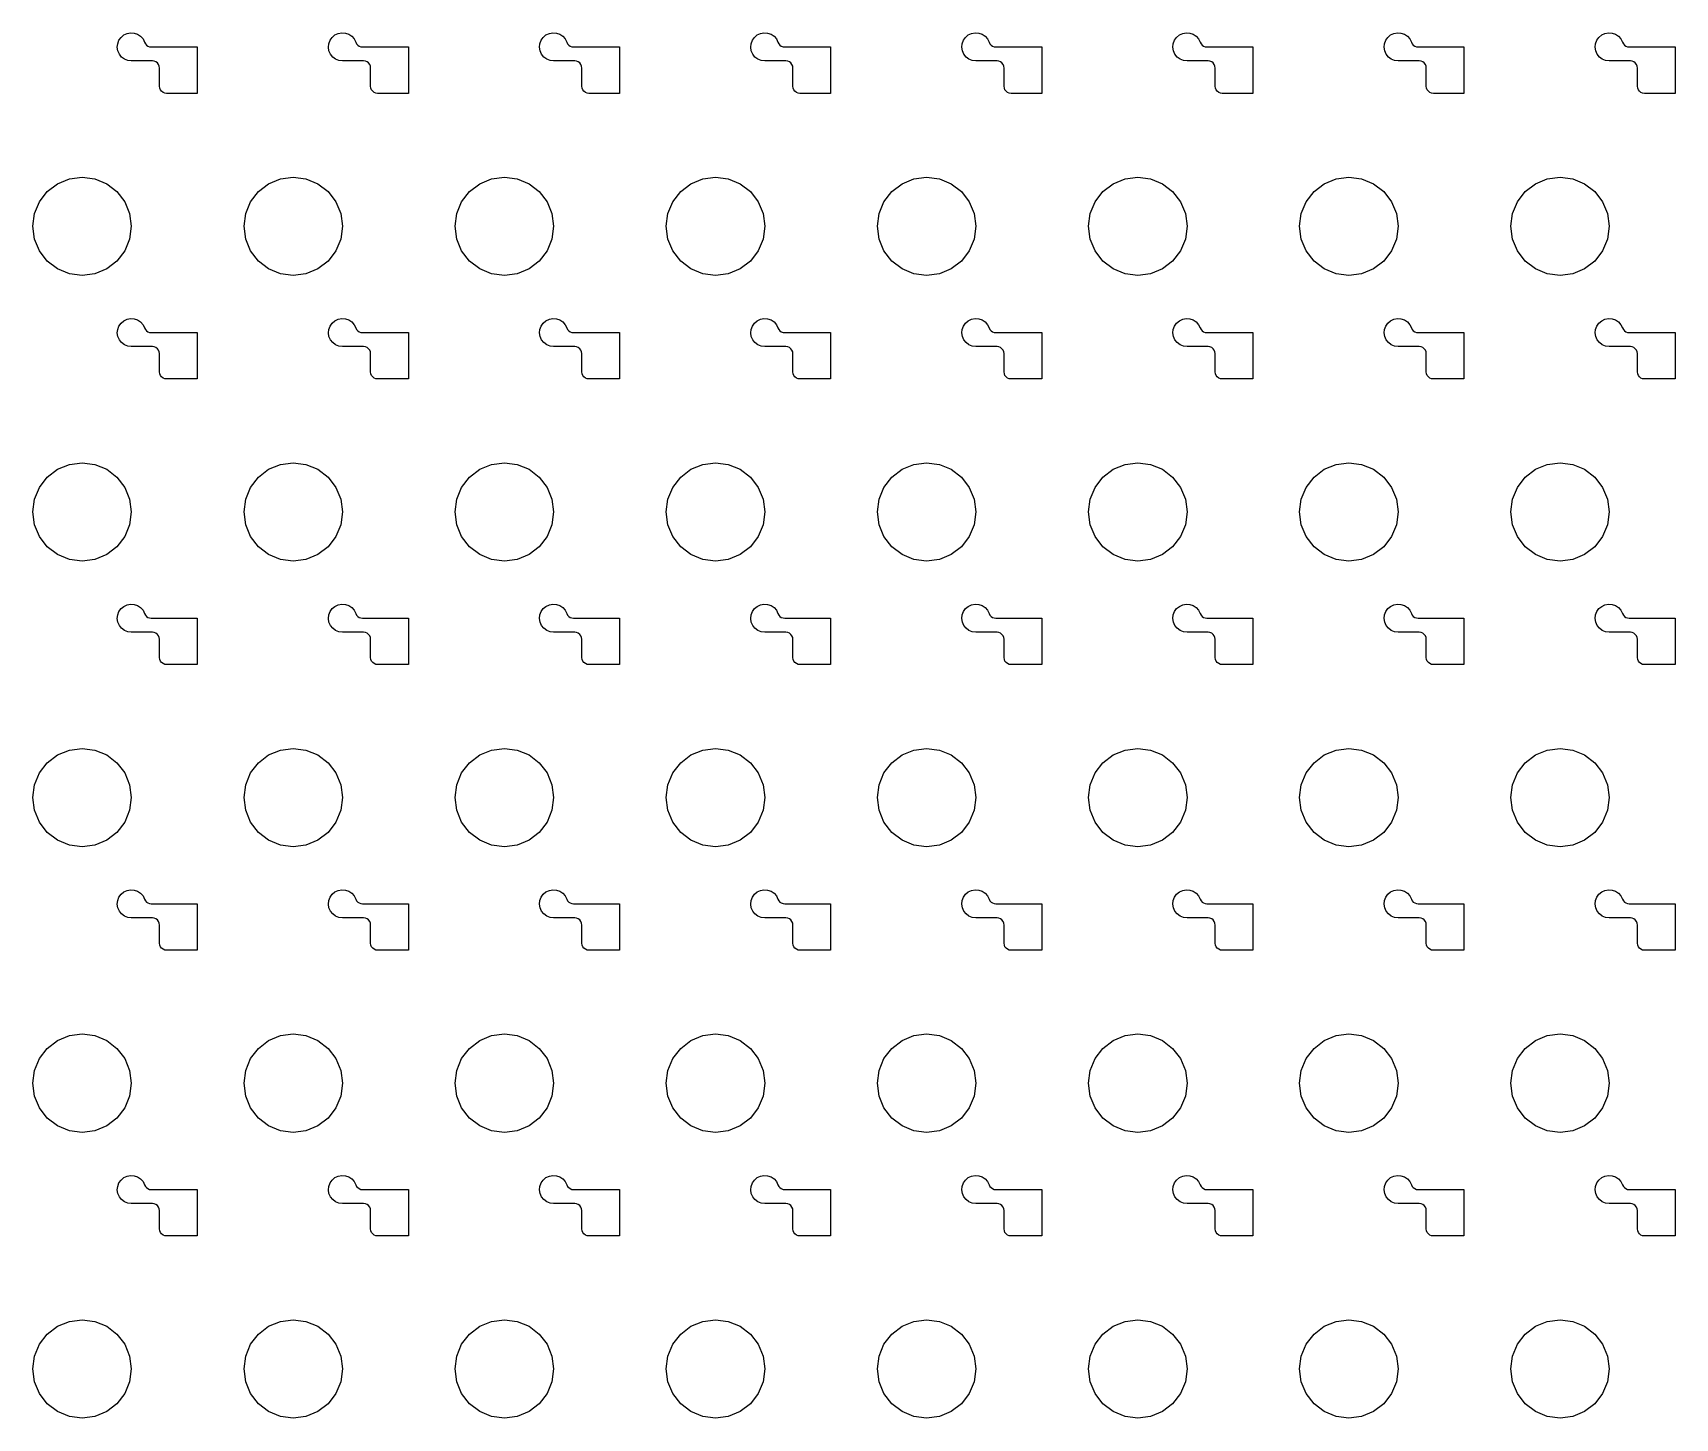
# Model space of a CAD drawing. Extents: x 11 to 212, y 11 to 212.
# Drawn here: x 79.91 to 93.63, y 74.01 to 85.59 of the extents above; entities that cross this region are included whole.
import ezdxf

# ---------------------------------------------------------------- set-up
doc = ezdxf.new("R2010")
doc.units = 0
doc.layers.add('C3', color=7, linetype='continuous')

msp = doc.modelspace()

# ---------------------------------------------------------------- linework, layer by layer
at = {"layer": 'C3'}
for points in [[(81.024, 85.082), (81.008, 85.084), (80.994, 85.09), (80.982, 85.1), (80.973, 85.112), (80.967, 85.126), (80.965, 85.141), (80.965, 85.294), (80.963, 85.309), (80.957, 85.324), (80.947, 85.336), (80.935, 85.345), (80.921, 85.351), (80.906, 85.353), (80.729, 85.353), (80.699, 85.357), (80.672, 85.368), (80.647, 85.386), (80.629, 85.41), (80.617, 85.438), (80.612, 85.467), (80.615, 85.497), (80.625, 85.526), (80.643, 85.55), (80.666, 85.57), (80.693, 85.583), (80.723, 85.588), (80.753, 85.586), (80.782, 85.576), (80.807, 85.559), (80.827, 85.537), (80.84, 85.51), (80.847, 85.497), (80.856, 85.486), (80.868, 85.478), (80.881, 85.472), (80.896, 85.471), (81.28, 85.471), (81.28, 85.082)], [(82.788, 85.082), (82.773, 85.084), (82.759, 85.09), (82.747, 85.1), (82.737, 85.112), (82.731, 85.126), (82.729, 85.141), (82.729, 85.294), (82.727, 85.309), (82.722, 85.324), (82.712, 85.336), (82.7, 85.345), (82.686, 85.351), (82.671, 85.353), (82.494, 85.353), (82.464, 85.357), (82.436, 85.368), (82.412, 85.386), (82.393, 85.41), (82.381, 85.438), (82.377, 85.467), (82.38, 85.497), (82.39, 85.526), (82.408, 85.55), (82.431, 85.57), (82.458, 85.583), (82.488, 85.588), (82.518, 85.586), (82.546, 85.576), (82.571, 85.559), (82.591, 85.537), (82.605, 85.51), (82.611, 85.497), (82.621, 85.486), (82.633, 85.478), (82.646, 85.472), (82.66, 85.471), (83.045, 85.471), (83.045, 85.082)], [(84.553, 85.082), (84.538, 85.084), (84.524, 85.09), (84.511, 85.1), (84.502, 85.112), (84.496, 85.126), (84.494, 85.141), (84.494, 85.294), (84.492, 85.309), (84.486, 85.324), (84.477, 85.336), (84.465, 85.345), (84.451, 85.351), (84.435, 85.353), (84.259, 85.353), (84.229, 85.357), (84.201, 85.368), (84.177, 85.386), (84.158, 85.41), (84.146, 85.438), (84.141, 85.467), (84.144, 85.497), (84.155, 85.526), (84.172, 85.55), (84.195, 85.57), (84.223, 85.583), (84.252, 85.588), (84.282, 85.586), (84.311, 85.576), (84.336, 85.559), (84.356, 85.537), (84.37, 85.51), (84.376, 85.497), (84.386, 85.486), (84.397, 85.478), (84.411, 85.472), (84.425, 85.471), (84.809, 85.471), (84.809, 85.082)], [(86.318, 85.082), (86.302, 85.084), (86.288, 85.09), (86.276, 85.1), (86.267, 85.112), (86.261, 85.126), (86.259, 85.141), (86.259, 85.294), (86.257, 85.309), (86.251, 85.324), (86.242, 85.336), (86.229, 85.345), (86.215, 85.351), (86.2, 85.353), (86.024, 85.353), (85.994, 85.357), (85.966, 85.368), (85.941, 85.386), (85.923, 85.41), (85.911, 85.438), (85.906, 85.467), (85.909, 85.497), (85.92, 85.526), (85.937, 85.55), (85.96, 85.57), (85.987, 85.583), (86.017, 85.588), (86.047, 85.586), (86.076, 85.576), (86.101, 85.559), (86.121, 85.537), (86.134, 85.51), (86.141, 85.497), (86.15, 85.486), (86.162, 85.478), (86.176, 85.472), (86.19, 85.471), (86.574, 85.471), (86.574, 85.082)], [(88.082, 85.082), (88.067, 85.084), (88.053, 85.09), (88.041, 85.1), (88.031, 85.112), (88.026, 85.126), (88.024, 85.141), (88.024, 85.294), (88.022, 85.309), (88.016, 85.324), (88.006, 85.336), (87.994, 85.345), (87.98, 85.351), (87.965, 85.353), (87.788, 85.353), (87.758, 85.357), (87.73, 85.368), (87.706, 85.386), (87.687, 85.41), (87.675, 85.438), (87.671, 85.467), (87.674, 85.497), (87.684, 85.526), (87.702, 85.55), (87.725, 85.57), (87.752, 85.583), (87.782, 85.588), (87.812, 85.586), (87.84, 85.576), (87.866, 85.559), (87.886, 85.537), (87.899, 85.51), (87.906, 85.497), (87.915, 85.486), (87.927, 85.478), (87.94, 85.472), (87.955, 85.471), (88.339, 85.471), (88.339, 85.082)], [(89.847, 85.082), (89.832, 85.084), (89.818, 85.09), (89.805, 85.1), (89.796, 85.112), (89.79, 85.126), (89.788, 85.141), (89.788, 85.294), (89.786, 85.309), (89.78, 85.324), (89.771, 85.336), (89.759, 85.345), (89.745, 85.351), (89.729, 85.353), (89.553, 85.353), (89.523, 85.357), (89.495, 85.368), (89.471, 85.386), (89.452, 85.41), (89.44, 85.438), (89.435, 85.467), (89.438, 85.497), (89.449, 85.526), (89.466, 85.55), (89.49, 85.57), (89.517, 85.583), (89.546, 85.588), (89.577, 85.586), (89.605, 85.576), (89.63, 85.559), (89.65, 85.537), (89.664, 85.51), (89.67, 85.497), (89.68, 85.486), (89.692, 85.478), (89.705, 85.472), (89.719, 85.471), (90.104, 85.471), (90.104, 85.082)], [(91.612, 85.082), (91.597, 85.084), (91.582, 85.09), (91.57, 85.1), (91.561, 85.112), (91.555, 85.126), (91.553, 85.141), (91.553, 85.294), (91.551, 85.309), (91.545, 85.324), (91.536, 85.336), (91.524, 85.345), (91.509, 85.351), (91.494, 85.353), (91.318, 85.353), (91.288, 85.357), (91.26, 85.368), (91.236, 85.386), (91.217, 85.41), (91.205, 85.438), (91.2, 85.467), (91.203, 85.497), (91.214, 85.526), (91.231, 85.55), (91.254, 85.57), (91.282, 85.583), (91.311, 85.588), (91.341, 85.586), (91.37, 85.576), (91.395, 85.559), (91.415, 85.537), (91.429, 85.51), (91.435, 85.497), (91.444, 85.486), (91.456, 85.478), (91.47, 85.472), (91.484, 85.471), (91.868, 85.471), (91.868, 85.082)], [(93.376, 85.082), (93.361, 85.084), (93.347, 85.09), (93.335, 85.1), (93.326, 85.112), (93.32, 85.126), (93.318, 85.141), (93.318, 85.294), (93.316, 85.309), (93.31, 85.324), (93.3, 85.336), (93.288, 85.345), (93.274, 85.351), (93.259, 85.353), (93.082, 85.353), (93.052, 85.357), (93.024, 85.368), (93, 85.386), (92.982, 85.41), (92.969, 85.438), (92.965, 85.467), (92.968, 85.497), (92.978, 85.526), (92.996, 85.55), (93.019, 85.57), (93.046, 85.583), (93.076, 85.588), (93.106, 85.586), (93.135, 85.576), (93.16, 85.559), (93.18, 85.537), (93.193, 85.51), (93.2, 85.497), (93.209, 85.486), (93.221, 85.478), (93.234, 85.472), (93.249, 85.471), (93.633, 85.471), (93.633, 85.082)], [(80.729, 83.971), (80.715, 83.864), (80.674, 83.765), (80.609, 83.679), (80.524, 83.614), (80.424, 83.573), (80.318, 83.559), (80.211, 83.573), (80.112, 83.614), (80.026, 83.679), (79.961, 83.765), (79.92, 83.864), (79.906, 83.971), (79.92, 84.077), (79.961, 84.176), (80.026, 84.262), (80.112, 84.327), (80.211, 84.368), (80.318, 84.382), (80.424, 84.368), (80.524, 84.327), (80.609, 84.262), (80.674, 84.176), (80.715, 84.077)], [(82.494, 83.971), (82.48, 83.864), (82.439, 83.765), (82.374, 83.679), (82.288, 83.614), (82.189, 83.573), (82.082, 83.559), (81.976, 83.573), (81.876, 83.614), (81.791, 83.679), (81.726, 83.765), (81.685, 83.864), (81.671, 83.971), (81.685, 84.077), (81.726, 84.176), (81.791, 84.262), (81.876, 84.327), (81.976, 84.368), (82.082, 84.382), (82.189, 84.368), (82.288, 84.327), (82.374, 84.262), (82.439, 84.176), (82.48, 84.077)], [(84.259, 83.971), (84.245, 83.864), (84.204, 83.765), (84.138, 83.679), (84.053, 83.614), (83.954, 83.573), (83.847, 83.559), (83.74, 83.573), (83.641, 83.614), (83.556, 83.679), (83.49, 83.765), (83.449, 83.864), (83.435, 83.971), (83.449, 84.077), (83.49, 84.176), (83.556, 84.262), (83.641, 84.327), (83.74, 84.368), (83.847, 84.382), (83.954, 84.368), (84.053, 84.327), (84.138, 84.262), (84.204, 84.176), (84.245, 84.077)], [(86.024, 83.971), (86.009, 83.864), (85.968, 83.765), (85.903, 83.679), (85.818, 83.614), (85.718, 83.573), (85.612, 83.559), (85.505, 83.573), (85.406, 83.614), (85.321, 83.679), (85.255, 83.765), (85.214, 83.864), (85.2, 83.971), (85.214, 84.077), (85.255, 84.176), (85.321, 84.262), (85.406, 84.327), (85.505, 84.368), (85.612, 84.382), (85.718, 84.368), (85.818, 84.327), (85.903, 84.262), (85.968, 84.176), (86.009, 84.077)], [(87.788, 83.971), (87.774, 83.864), (87.733, 83.765), (87.668, 83.679), (87.582, 83.614), (87.483, 83.573), (87.376, 83.559), (87.27, 83.573), (87.171, 83.614), (87.085, 83.679), (87.02, 83.765), (86.979, 83.864), (86.965, 83.971), (86.979, 84.077), (87.02, 84.176), (87.085, 84.262), (87.171, 84.327), (87.27, 84.368), (87.376, 84.382), (87.483, 84.368), (87.582, 84.327), (87.668, 84.262), (87.733, 84.176), (87.774, 84.077)], [(89.553, 83.971), (89.539, 83.864), (89.498, 83.765), (89.432, 83.679), (89.347, 83.614), (89.248, 83.573), (89.141, 83.559), (89.035, 83.573), (88.935, 83.614), (88.85, 83.679), (88.785, 83.765), (88.743, 83.864), (88.729, 83.971), (88.743, 84.077), (88.785, 84.176), (88.85, 84.262), (88.935, 84.327), (89.035, 84.368), (89.141, 84.382), (89.248, 84.368), (89.347, 84.327), (89.432, 84.262), (89.498, 84.176), (89.539, 84.077)], [(91.318, 83.971), (91.304, 83.864), (91.262, 83.765), (91.197, 83.679), (91.112, 83.614), (91.012, 83.573), (90.906, 83.559), (90.799, 83.573), (90.7, 83.614), (90.615, 83.679), (90.549, 83.765), (90.508, 83.864), (90.494, 83.971), (90.508, 84.077), (90.549, 84.176), (90.615, 84.262), (90.7, 84.327), (90.799, 84.368), (90.906, 84.382), (91.012, 84.368), (91.112, 84.327), (91.197, 84.262), (91.262, 84.176), (91.304, 84.077)], [(93.082, 83.971), (93.068, 83.864), (93.027, 83.765), (92.962, 83.679), (92.876, 83.614), (92.777, 83.573), (92.671, 83.559), (92.564, 83.573), (92.465, 83.614), (92.379, 83.679), (92.314, 83.765), (92.273, 83.864), (92.259, 83.971), (92.273, 84.077), (92.314, 84.176), (92.379, 84.262), (92.465, 84.327), (92.564, 84.368), (92.671, 84.382), (92.777, 84.368), (92.876, 84.327), (92.962, 84.262), (93.027, 84.176), (93.068, 84.077)], [(81.024, 82.694), (81.008, 82.696), (80.994, 82.702), (80.982, 82.711), (80.973, 82.724), (80.967, 82.738), (80.965, 82.753), (80.965, 82.906), (80.963, 82.921), (80.957, 82.935), (80.947, 82.947), (80.935, 82.957), (80.921, 82.963), (80.906, 82.965), (80.729, 82.965), (80.699, 82.969), (80.672, 82.98), (80.647, 82.998), (80.629, 83.022), (80.617, 83.049), (80.612, 83.079), (80.615, 83.109), (80.625, 83.137), (80.643, 83.162), (80.666, 83.181), (80.693, 83.194), (80.723, 83.2), (80.753, 83.198), (80.782, 83.188), (80.807, 83.171), (80.827, 83.148), (80.84, 83.122), (80.847, 83.109), (80.856, 83.098), (80.868, 83.089), (80.881, 83.084), (80.896, 83.082), (81.28, 83.082), (81.28, 82.694)], [(82.788, 82.694), (82.773, 82.696), (82.759, 82.702), (82.747, 82.711), (82.737, 82.724), (82.731, 82.738), (82.729, 82.753), (82.729, 82.906), (82.727, 82.921), (82.722, 82.935), (82.712, 82.947), (82.7, 82.957), (82.686, 82.963), (82.671, 82.965), (82.494, 82.965), (82.464, 82.969), (82.436, 82.98), (82.412, 82.998), (82.393, 83.022), (82.381, 83.049), (82.377, 83.079), (82.38, 83.109), (82.39, 83.137), (82.408, 83.162), (82.431, 83.181), (82.458, 83.194), (82.488, 83.2), (82.518, 83.198), (82.546, 83.188), (82.571, 83.171), (82.591, 83.148), (82.605, 83.122), (82.611, 83.109), (82.621, 83.098), (82.633, 83.089), (82.646, 83.084), (82.66, 83.082), (83.045, 83.082), (83.045, 82.694)], [(84.553, 82.694), (84.538, 82.696), (84.524, 82.702), (84.511, 82.711), (84.502, 82.724), (84.496, 82.738), (84.494, 82.753), (84.494, 82.906), (84.492, 82.921), (84.486, 82.935), (84.477, 82.947), (84.465, 82.957), (84.451, 82.963), (84.435, 82.965), (84.259, 82.965), (84.229, 82.969), (84.201, 82.98), (84.177, 82.998), (84.158, 83.022), (84.146, 83.049), (84.141, 83.079), (84.144, 83.109), (84.155, 83.137), (84.172, 83.162), (84.195, 83.181), (84.223, 83.194), (84.252, 83.2), (84.282, 83.198), (84.311, 83.188), (84.336, 83.171), (84.356, 83.148), (84.37, 83.122), (84.376, 83.109), (84.386, 83.098), (84.397, 83.089), (84.411, 83.084), (84.425, 83.082), (84.809, 83.082), (84.809, 82.694)], [(86.318, 82.694), (86.302, 82.696), (86.288, 82.702), (86.276, 82.711), (86.267, 82.724), (86.261, 82.738), (86.259, 82.753), (86.259, 82.906), (86.257, 82.921), (86.251, 82.935), (86.242, 82.947), (86.229, 82.957), (86.215, 82.963), (86.2, 82.965), (86.024, 82.965), (85.994, 82.969), (85.966, 82.98), (85.941, 82.998), (85.923, 83.022), (85.911, 83.049), (85.906, 83.079), (85.909, 83.109), (85.92, 83.137), (85.937, 83.162), (85.96, 83.181), (85.987, 83.194), (86.017, 83.2), (86.047, 83.198), (86.076, 83.188), (86.101, 83.171), (86.121, 83.148), (86.134, 83.122), (86.141, 83.109), (86.15, 83.098), (86.162, 83.089), (86.176, 83.084), (86.19, 83.082), (86.574, 83.082), (86.574, 82.694)], [(88.082, 82.694), (88.067, 82.696), (88.053, 82.702), (88.041, 82.711), (88.031, 82.724), (88.026, 82.738), (88.024, 82.753), (88.024, 82.906), (88.022, 82.921), (88.016, 82.935), (88.006, 82.947), (87.994, 82.957), (87.98, 82.963), (87.965, 82.965), (87.788, 82.965), (87.758, 82.969), (87.73, 82.98), (87.706, 82.998), (87.687, 83.022), (87.675, 83.049), (87.671, 83.079), (87.674, 83.109), (87.684, 83.137), (87.702, 83.162), (87.725, 83.181), (87.752, 83.194), (87.782, 83.2), (87.812, 83.198), (87.84, 83.188), (87.866, 83.171), (87.886, 83.148), (87.899, 83.122), (87.906, 83.109), (87.915, 83.098), (87.927, 83.089), (87.94, 83.084), (87.955, 83.082), (88.339, 83.082), (88.339, 82.694)], [(89.847, 82.694), (89.832, 82.696), (89.818, 82.702), (89.805, 82.711), (89.796, 82.724), (89.79, 82.738), (89.788, 82.753), (89.788, 82.906), (89.786, 82.921), (89.78, 82.935), (89.771, 82.947), (89.759, 82.957), (89.745, 82.963), (89.729, 82.965), (89.553, 82.965), (89.523, 82.969), (89.495, 82.98), (89.471, 82.998), (89.452, 83.022), (89.44, 83.049), (89.435, 83.079), (89.438, 83.109), (89.449, 83.137), (89.466, 83.162), (89.49, 83.181), (89.517, 83.194), (89.546, 83.2), (89.577, 83.198), (89.605, 83.188), (89.63, 83.171), (89.65, 83.148), (89.664, 83.122), (89.67, 83.109), (89.68, 83.098), (89.692, 83.089), (89.705, 83.084), (89.719, 83.082), (90.104, 83.082), (90.104, 82.694)], [(91.612, 82.694), (91.597, 82.696), (91.582, 82.702), (91.57, 82.711), (91.561, 82.724), (91.555, 82.738), (91.553, 82.753), (91.553, 82.906), (91.551, 82.921), (91.545, 82.935), (91.536, 82.947), (91.524, 82.957), (91.509, 82.963), (91.494, 82.965), (91.318, 82.965), (91.288, 82.969), (91.26, 82.98), (91.236, 82.998), (91.217, 83.022), (91.205, 83.049), (91.2, 83.079), (91.203, 83.109), (91.214, 83.137), (91.231, 83.162), (91.254, 83.181), (91.282, 83.194), (91.311, 83.2), (91.341, 83.198), (91.37, 83.188), (91.395, 83.171), (91.415, 83.148), (91.429, 83.122), (91.435, 83.109), (91.444, 83.098), (91.456, 83.089), (91.47, 83.084), (91.484, 83.082), (91.868, 83.082), (91.868, 82.694)], [(93.376, 82.694), (93.361, 82.696), (93.347, 82.702), (93.335, 82.711), (93.326, 82.724), (93.32, 82.738), (93.318, 82.753), (93.318, 82.906), (93.316, 82.921), (93.31, 82.935), (93.3, 82.947), (93.288, 82.957), (93.274, 82.963), (93.259, 82.965), (93.082, 82.965), (93.052, 82.969), (93.024, 82.98), (93, 82.998), (92.982, 83.022), (92.969, 83.049), (92.965, 83.079), (92.968, 83.109), (92.978, 83.137), (92.996, 83.162), (93.019, 83.181), (93.046, 83.194), (93.076, 83.2), (93.106, 83.198), (93.135, 83.188), (93.16, 83.171), (93.18, 83.148), (93.193, 83.122), (93.2, 83.109), (93.209, 83.098), (93.221, 83.089), (93.234, 83.084), (93.249, 83.082), (93.633, 83.082), (93.633, 82.694)], [(80.729, 81.582), (80.715, 81.476), (80.674, 81.376), (80.609, 81.291), (80.524, 81.226), (80.424, 81.185), (80.318, 81.171), (80.211, 81.185), (80.112, 81.226), (80.026, 81.291), (79.961, 81.376), (79.92, 81.476), (79.906, 81.582), (79.92, 81.689), (79.961, 81.788), (80.026, 81.874), (80.112, 81.939), (80.211, 81.98), (80.318, 81.994), (80.424, 81.98), (80.524, 81.939), (80.609, 81.874), (80.674, 81.788), (80.715, 81.689)], [(82.494, 81.582), (82.48, 81.476), (82.439, 81.376), (82.374, 81.291), (82.288, 81.226), (82.189, 81.185), (82.082, 81.171), (81.976, 81.185), (81.876, 81.226), (81.791, 81.291), (81.726, 81.376), (81.685, 81.476), (81.671, 81.582), (81.685, 81.689), (81.726, 81.788), (81.791, 81.874), (81.876, 81.939), (81.976, 81.98), (82.082, 81.994), (82.189, 81.98), (82.288, 81.939), (82.374, 81.874), (82.439, 81.788), (82.48, 81.689)], [(84.259, 81.582), (84.245, 81.476), (84.204, 81.376), (84.138, 81.291), (84.053, 81.226), (83.954, 81.185), (83.847, 81.171), (83.74, 81.185), (83.641, 81.226), (83.556, 81.291), (83.49, 81.376), (83.449, 81.476), (83.435, 81.582), (83.449, 81.689), (83.49, 81.788), (83.556, 81.874), (83.641, 81.939), (83.74, 81.98), (83.847, 81.994), (83.954, 81.98), (84.053, 81.939), (84.138, 81.874), (84.204, 81.788), (84.245, 81.689)], [(86.024, 81.582), (86.009, 81.476), (85.968, 81.376), (85.903, 81.291), (85.818, 81.226), (85.718, 81.185), (85.612, 81.171), (85.505, 81.185), (85.406, 81.226), (85.321, 81.291), (85.255, 81.376), (85.214, 81.476), (85.2, 81.582), (85.214, 81.689), (85.255, 81.788), (85.321, 81.874), (85.406, 81.939), (85.505, 81.98), (85.612, 81.994), (85.718, 81.98), (85.818, 81.939), (85.903, 81.874), (85.968, 81.788), (86.009, 81.689)], [(87.788, 81.582), (87.774, 81.476), (87.733, 81.376), (87.668, 81.291), (87.582, 81.226), (87.483, 81.185), (87.376, 81.171), (87.27, 81.185), (87.171, 81.226), (87.085, 81.291), (87.02, 81.376), (86.979, 81.476), (86.965, 81.582), (86.979, 81.689), (87.02, 81.788), (87.085, 81.874), (87.171, 81.939), (87.27, 81.98), (87.376, 81.994), (87.483, 81.98), (87.582, 81.939), (87.668, 81.874), (87.733, 81.788), (87.774, 81.689)], [(89.553, 81.582), (89.539, 81.476), (89.498, 81.376), (89.432, 81.291), (89.347, 81.226), (89.248, 81.185), (89.141, 81.171), (89.035, 81.185), (88.935, 81.226), (88.85, 81.291), (88.785, 81.376), (88.743, 81.476), (88.729, 81.582), (88.743, 81.689), (88.785, 81.788), (88.85, 81.874), (88.935, 81.939), (89.035, 81.98), (89.141, 81.994), (89.248, 81.98), (89.347, 81.939), (89.432, 81.874), (89.498, 81.788), (89.539, 81.689)], [(91.318, 81.582), (91.304, 81.476), (91.262, 81.376), (91.197, 81.291), (91.112, 81.226), (91.012, 81.185), (90.906, 81.171), (90.799, 81.185), (90.7, 81.226), (90.615, 81.291), (90.549, 81.376), (90.508, 81.476), (90.494, 81.582), (90.508, 81.689), (90.549, 81.788), (90.615, 81.874), (90.7, 81.939), (90.799, 81.98), (90.906, 81.994), (91.012, 81.98), (91.112, 81.939), (91.197, 81.874), (91.262, 81.788), (91.304, 81.689)], [(93.082, 81.582), (93.068, 81.476), (93.027, 81.376), (92.962, 81.291), (92.876, 81.226), (92.777, 81.185), (92.671, 81.171), (92.564, 81.185), (92.465, 81.226), (92.379, 81.291), (92.314, 81.376), (92.273, 81.476), (92.259, 81.582), (92.273, 81.689), (92.314, 81.788), (92.379, 81.874), (92.465, 81.939), (92.564, 81.98), (92.671, 81.994), (92.777, 81.98), (92.876, 81.939), (92.962, 81.874), (93.027, 81.788), (93.068, 81.689)], [(81.024, 80.306), (81.008, 80.308), (80.994, 80.314), (80.982, 80.323), (80.973, 80.335), (80.967, 80.349), (80.965, 80.365), (80.965, 80.518), (80.963, 80.533), (80.957, 80.547), (80.947, 80.559), (80.935, 80.569), (80.921, 80.574), (80.906, 80.576), (80.729, 80.576), (80.699, 80.58), (80.672, 80.592), (80.647, 80.61), (80.629, 80.633), (80.617, 80.661), (80.612, 80.691), (80.615, 80.721), (80.625, 80.749), (80.643, 80.774), (80.666, 80.793), (80.693, 80.806), (80.723, 80.812), (80.753, 80.809), (80.782, 80.8), (80.807, 80.783), (80.827, 80.76), (80.84, 80.733), (80.847, 80.72), (80.856, 80.709), (80.868, 80.701), (80.881, 80.696), (80.896, 80.694), (81.28, 80.694), (81.28, 80.306)], [(82.788, 80.306), (82.773, 80.308), (82.759, 80.314), (82.747, 80.323), (82.737, 80.335), (82.731, 80.349), (82.729, 80.365), (82.729, 80.518), (82.727, 80.533), (82.722, 80.547), (82.712, 80.559), (82.7, 80.569), (82.686, 80.574), (82.671, 80.576), (82.494, 80.576), (82.464, 80.58), (82.436, 80.592), (82.412, 80.61), (82.393, 80.633), (82.381, 80.661), (82.377, 80.691), (82.38, 80.721), (82.39, 80.749), (82.408, 80.774), (82.431, 80.793), (82.458, 80.806), (82.488, 80.812), (82.518, 80.809), (82.546, 80.8), (82.571, 80.783), (82.591, 80.76), (82.605, 80.733), (82.611, 80.72), (82.621, 80.709), (82.633, 80.701), (82.646, 80.696), (82.66, 80.694), (83.045, 80.694), (83.045, 80.306)], [(84.553, 80.306), (84.538, 80.308), (84.524, 80.314), (84.511, 80.323), (84.502, 80.335), (84.496, 80.349), (84.494, 80.365), (84.494, 80.518), (84.492, 80.533), (84.486, 80.547), (84.477, 80.559), (84.465, 80.569), (84.451, 80.574), (84.435, 80.576), (84.259, 80.576), (84.229, 80.58), (84.201, 80.592), (84.177, 80.61), (84.158, 80.633), (84.146, 80.661), (84.141, 80.691), (84.144, 80.721), (84.155, 80.749), (84.172, 80.774), (84.195, 80.793), (84.223, 80.806), (84.252, 80.812), (84.282, 80.809), (84.311, 80.8), (84.336, 80.783), (84.356, 80.76), (84.37, 80.733), (84.376, 80.72), (84.386, 80.709), (84.397, 80.701), (84.411, 80.696), (84.425, 80.694), (84.809, 80.694), (84.809, 80.306)], [(86.318, 80.306), (86.302, 80.308), (86.288, 80.314), (86.276, 80.323), (86.267, 80.335), (86.261, 80.349), (86.259, 80.365), (86.259, 80.518), (86.257, 80.533), (86.251, 80.547), (86.242, 80.559), (86.229, 80.569), (86.215, 80.574), (86.2, 80.576), (86.024, 80.576), (85.994, 80.58), (85.966, 80.592), (85.941, 80.61), (85.923, 80.633), (85.911, 80.661), (85.906, 80.691), (85.909, 80.721), (85.92, 80.749), (85.937, 80.774), (85.96, 80.793), (85.987, 80.806), (86.017, 80.812), (86.047, 80.809), (86.076, 80.8), (86.101, 80.783), (86.121, 80.76), (86.134, 80.733), (86.141, 80.72), (86.15, 80.709), (86.162, 80.701), (86.176, 80.696), (86.19, 80.694), (86.574, 80.694), (86.574, 80.306)], [(88.082, 80.306), (88.067, 80.308), (88.053, 80.314), (88.041, 80.323), (88.031, 80.335), (88.026, 80.349), (88.024, 80.365), (88.024, 80.518), (88.022, 80.533), (88.016, 80.547), (88.006, 80.559), (87.994, 80.569), (87.98, 80.574), (87.965, 80.576), (87.788, 80.576), (87.758, 80.58), (87.73, 80.592), (87.706, 80.61), (87.687, 80.633), (87.675, 80.661), (87.671, 80.691), (87.674, 80.721), (87.684, 80.749), (87.702, 80.774), (87.725, 80.793), (87.752, 80.806), (87.782, 80.812), (87.812, 80.809), (87.84, 80.8), (87.866, 80.783), (87.886, 80.76), (87.899, 80.733), (87.906, 80.72), (87.915, 80.709), (87.927, 80.701), (87.94, 80.696), (87.955, 80.694), (88.339, 80.694), (88.339, 80.306)], [(89.847, 80.306), (89.832, 80.308), (89.818, 80.314), (89.805, 80.323), (89.796, 80.335), (89.79, 80.349), (89.788, 80.365), (89.788, 80.518), (89.786, 80.533), (89.78, 80.547), (89.771, 80.559), (89.759, 80.569), (89.745, 80.574), (89.729, 80.576), (89.553, 80.576), (89.523, 80.58), (89.495, 80.592), (89.471, 80.61), (89.452, 80.633), (89.44, 80.661), (89.435, 80.691), (89.438, 80.721), (89.449, 80.749), (89.466, 80.774), (89.49, 80.793), (89.517, 80.806), (89.546, 80.812), (89.577, 80.809), (89.605, 80.8), (89.63, 80.783), (89.65, 80.76), (89.664, 80.733), (89.67, 80.72), (89.68, 80.709), (89.692, 80.701), (89.705, 80.696), (89.719, 80.694), (90.104, 80.694), (90.104, 80.306)], [(91.612, 80.306), (91.597, 80.308), (91.582, 80.314), (91.57, 80.323), (91.561, 80.335), (91.555, 80.349), (91.553, 80.365), (91.553, 80.518), (91.551, 80.533), (91.545, 80.547), (91.536, 80.559), (91.524, 80.569), (91.509, 80.574), (91.494, 80.576), (91.318, 80.576), (91.288, 80.58), (91.26, 80.592), (91.236, 80.61), (91.217, 80.633), (91.205, 80.661), (91.2, 80.691), (91.203, 80.721), (91.214, 80.749), (91.231, 80.774), (91.254, 80.793), (91.282, 80.806), (91.311, 80.812), (91.341, 80.809), (91.37, 80.8), (91.395, 80.783), (91.415, 80.76), (91.429, 80.733), (91.435, 80.72), (91.444, 80.709), (91.456, 80.701), (91.47, 80.696), (91.484, 80.694), (91.868, 80.694), (91.868, 80.306)], [(93.376, 80.306), (93.361, 80.308), (93.347, 80.314), (93.335, 80.323), (93.326, 80.335), (93.32, 80.349), (93.318, 80.365), (93.318, 80.518), (93.316, 80.533), (93.31, 80.547), (93.3, 80.559), (93.288, 80.569), (93.274, 80.574), (93.259, 80.576), (93.082, 80.576), (93.052, 80.58), (93.024, 80.592), (93, 80.61), (92.982, 80.633), (92.969, 80.661), (92.965, 80.691), (92.968, 80.721), (92.978, 80.749), (92.996, 80.774), (93.019, 80.793), (93.046, 80.806), (93.076, 80.812), (93.106, 80.809), (93.135, 80.8), (93.16, 80.783), (93.18, 80.76), (93.193, 80.733), (93.2, 80.72), (93.209, 80.709), (93.221, 80.701), (93.234, 80.696), (93.249, 80.694), (93.633, 80.694), (93.633, 80.306)], [(80.729, 79.194), (80.715, 79.088), (80.674, 78.988), (80.609, 78.903), (80.524, 78.838), (80.424, 78.796), (80.318, 78.782), (80.211, 78.796), (80.112, 78.838), (80.026, 78.903), (79.961, 78.988), (79.92, 79.088), (79.906, 79.194), (79.92, 79.301), (79.961, 79.4), (80.026, 79.485), (80.112, 79.551), (80.211, 79.592), (80.318, 79.606), (80.424, 79.592), (80.524, 79.551), (80.609, 79.485), (80.674, 79.4), (80.715, 79.301)], [(82.494, 79.194), (82.48, 79.088), (82.439, 78.988), (82.374, 78.903), (82.288, 78.838), (82.189, 78.796), (82.082, 78.782), (81.976, 78.796), (81.876, 78.838), (81.791, 78.903), (81.726, 78.988), (81.685, 79.088), (81.671, 79.194), (81.685, 79.301), (81.726, 79.4), (81.791, 79.485), (81.876, 79.551), (81.976, 79.592), (82.082, 79.606), (82.189, 79.592), (82.288, 79.551), (82.374, 79.485), (82.439, 79.4), (82.48, 79.301)], [(84.259, 79.194), (84.245, 79.088), (84.204, 78.988), (84.138, 78.903), (84.053, 78.838), (83.954, 78.796), (83.847, 78.782), (83.74, 78.796), (83.641, 78.838), (83.556, 78.903), (83.49, 78.988), (83.449, 79.088), (83.435, 79.194), (83.449, 79.301), (83.49, 79.4), (83.556, 79.485), (83.641, 79.551), (83.74, 79.592), (83.847, 79.606), (83.954, 79.592), (84.053, 79.551), (84.138, 79.485), (84.204, 79.4), (84.245, 79.301)], [(86.024, 79.194), (86.009, 79.088), (85.968, 78.988), (85.903, 78.903), (85.818, 78.838), (85.718, 78.796), (85.612, 78.782), (85.505, 78.796), (85.406, 78.838), (85.321, 78.903), (85.255, 78.988), (85.214, 79.088), (85.2, 79.194), (85.214, 79.301), (85.255, 79.4), (85.321, 79.485), (85.406, 79.551), (85.505, 79.592), (85.612, 79.606), (85.718, 79.592), (85.818, 79.551), (85.903, 79.485), (85.968, 79.4), (86.009, 79.301)], [(87.788, 79.194), (87.774, 79.088), (87.733, 78.988), (87.668, 78.903), (87.582, 78.838), (87.483, 78.796), (87.376, 78.782), (87.27, 78.796), (87.171, 78.838), (87.085, 78.903), (87.02, 78.988), (86.979, 79.088), (86.965, 79.194), (86.979, 79.301), (87.02, 79.4), (87.085, 79.485), (87.171, 79.551), (87.27, 79.592), (87.376, 79.606), (87.483, 79.592), (87.582, 79.551), (87.668, 79.485), (87.733, 79.4), (87.774, 79.301)], [(89.553, 79.194), (89.539, 79.088), (89.498, 78.988), (89.432, 78.903), (89.347, 78.838), (89.248, 78.796), (89.141, 78.782), (89.035, 78.796), (88.935, 78.838), (88.85, 78.903), (88.785, 78.988), (88.743, 79.088), (88.729, 79.194), (88.743, 79.301), (88.785, 79.4), (88.85, 79.485), (88.935, 79.551), (89.035, 79.592), (89.141, 79.606), (89.248, 79.592), (89.347, 79.551), (89.432, 79.485), (89.498, 79.4), (89.539, 79.301)], [(91.318, 79.194), (91.304, 79.088), (91.262, 78.988), (91.197, 78.903), (91.112, 78.838), (91.012, 78.796), (90.906, 78.782), (90.799, 78.796), (90.7, 78.838), (90.615, 78.903), (90.549, 78.988), (90.508, 79.088), (90.494, 79.194), (90.508, 79.301), (90.549, 79.4), (90.615, 79.485), (90.7, 79.551), (90.799, 79.592), (90.906, 79.606), (91.012, 79.592), (91.112, 79.551), (91.197, 79.485), (91.262, 79.4), (91.304, 79.301)], [(93.082, 79.194), (93.068, 79.088), (93.027, 78.988), (92.962, 78.903), (92.876, 78.838), (92.777, 78.796), (92.671, 78.782), (92.564, 78.796), (92.465, 78.838), (92.379, 78.903), (92.314, 78.988), (92.273, 79.088), (92.259, 79.194), (92.273, 79.301), (92.314, 79.4), (92.379, 79.485), (92.465, 79.551), (92.564, 79.592), (92.671, 79.606), (92.777, 79.592), (92.876, 79.551), (92.962, 79.485), (93.027, 79.4), (93.068, 79.301)], [(81.024, 77.918), (81.008, 77.92), (80.994, 77.926), (80.982, 77.935), (80.973, 77.947), (80.967, 77.961), (80.965, 77.976), (80.965, 78.129), (80.963, 78.145), (80.957, 78.159), (80.947, 78.171), (80.935, 78.18), (80.921, 78.186), (80.906, 78.188), (80.729, 78.188), (80.699, 78.192), (80.672, 78.203), (80.647, 78.222), (80.629, 78.245), (80.617, 78.273), (80.612, 78.303), (80.615, 78.333), (80.625, 78.361), (80.643, 78.386), (80.666, 78.405), (80.693, 78.418), (80.723, 78.423), (80.753, 78.421), (80.782, 78.411), (80.807, 78.395), (80.827, 78.372), (80.84, 78.345), (80.847, 78.332), (80.856, 78.321), (80.868, 78.313), (80.881, 78.308), (80.896, 78.306), (81.28, 78.306), (81.28, 77.918)], [(82.788, 77.918), (82.773, 77.92), (82.759, 77.926), (82.747, 77.935), (82.737, 77.947), (82.731, 77.961), (82.729, 77.976), (82.729, 78.129), (82.727, 78.145), (82.722, 78.159), (82.712, 78.171), (82.7, 78.18), (82.686, 78.186), (82.671, 78.188), (82.494, 78.188), (82.464, 78.192), (82.436, 78.203), (82.412, 78.222), (82.393, 78.245), (82.381, 78.273), (82.377, 78.303), (82.38, 78.333), (82.39, 78.361), (82.408, 78.386), (82.431, 78.405), (82.458, 78.418), (82.488, 78.423), (82.518, 78.421), (82.546, 78.411), (82.571, 78.395), (82.591, 78.372), (82.605, 78.345), (82.611, 78.332), (82.621, 78.321), (82.633, 78.313), (82.646, 78.308), (82.66, 78.306), (83.045, 78.306), (83.045, 77.918)], [(84.553, 77.918), (84.538, 77.92), (84.524, 77.926), (84.511, 77.935), (84.502, 77.947), (84.496, 77.961), (84.494, 77.976), (84.494, 78.129), (84.492, 78.145), (84.486, 78.159), (84.477, 78.171), (84.465, 78.18), (84.451, 78.186), (84.435, 78.188), (84.259, 78.188), (84.229, 78.192), (84.201, 78.203), (84.177, 78.222), (84.158, 78.245), (84.146, 78.273), (84.141, 78.303), (84.144, 78.333), (84.155, 78.361), (84.172, 78.386), (84.195, 78.405), (84.223, 78.418), (84.252, 78.423), (84.282, 78.421), (84.311, 78.411), (84.336, 78.395), (84.356, 78.372), (84.37, 78.345), (84.376, 78.332), (84.386, 78.321), (84.397, 78.313), (84.411, 78.308), (84.425, 78.306), (84.809, 78.306), (84.809, 77.918)], [(86.318, 77.918), (86.302, 77.92), (86.288, 77.926), (86.276, 77.935), (86.267, 77.947), (86.261, 77.961), (86.259, 77.976), (86.259, 78.129), (86.257, 78.145), (86.251, 78.159), (86.242, 78.171), (86.229, 78.18), (86.215, 78.186), (86.2, 78.188), (86.024, 78.188), (85.994, 78.192), (85.966, 78.203), (85.941, 78.222), (85.923, 78.245), (85.911, 78.273), (85.906, 78.303), (85.909, 78.333), (85.92, 78.361), (85.937, 78.386), (85.96, 78.405), (85.987, 78.418), (86.017, 78.423), (86.047, 78.421), (86.076, 78.411), (86.101, 78.395), (86.121, 78.372), (86.134, 78.345), (86.141, 78.332), (86.15, 78.321), (86.162, 78.313), (86.176, 78.308), (86.19, 78.306), (86.574, 78.306), (86.574, 77.918)], [(88.082, 77.918), (88.067, 77.92), (88.053, 77.926), (88.041, 77.935), (88.031, 77.947), (88.026, 77.961), (88.024, 77.976), (88.024, 78.129), (88.022, 78.145), (88.016, 78.159), (88.006, 78.171), (87.994, 78.18), (87.98, 78.186), (87.965, 78.188), (87.788, 78.188), (87.758, 78.192), (87.73, 78.203), (87.706, 78.222), (87.687, 78.245), (87.675, 78.273), (87.671, 78.303), (87.674, 78.333), (87.684, 78.361), (87.702, 78.386), (87.725, 78.405), (87.752, 78.418), (87.782, 78.423), (87.812, 78.421), (87.84, 78.411), (87.866, 78.395), (87.886, 78.372), (87.899, 78.345), (87.906, 78.332), (87.915, 78.321), (87.927, 78.313), (87.94, 78.308), (87.955, 78.306), (88.339, 78.306), (88.339, 77.918)], [(89.847, 77.918), (89.832, 77.92), (89.818, 77.926), (89.805, 77.935), (89.796, 77.947), (89.79, 77.961), (89.788, 77.976), (89.788, 78.129), (89.786, 78.145), (89.78, 78.159), (89.771, 78.171), (89.759, 78.18), (89.745, 78.186), (89.729, 78.188), (89.553, 78.188), (89.523, 78.192), (89.495, 78.203), (89.471, 78.222), (89.452, 78.245), (89.44, 78.273), (89.435, 78.303), (89.438, 78.333), (89.449, 78.361), (89.466, 78.386), (89.49, 78.405), (89.517, 78.418), (89.546, 78.423), (89.577, 78.421), (89.605, 78.411), (89.63, 78.395), (89.65, 78.372), (89.664, 78.345), (89.67, 78.332), (89.68, 78.321), (89.692, 78.313), (89.705, 78.308), (89.719, 78.306), (90.104, 78.306), (90.104, 77.918)], [(91.612, 77.918), (91.597, 77.92), (91.582, 77.926), (91.57, 77.935), (91.561, 77.947), (91.555, 77.961), (91.553, 77.976), (91.553, 78.129), (91.551, 78.145), (91.545, 78.159), (91.536, 78.171), (91.524, 78.18), (91.509, 78.186), (91.494, 78.188), (91.318, 78.188), (91.288, 78.192), (91.26, 78.203), (91.236, 78.222), (91.217, 78.245), (91.205, 78.273), (91.2, 78.303), (91.203, 78.333), (91.214, 78.361), (91.231, 78.386), (91.254, 78.405), (91.282, 78.418), (91.311, 78.423), (91.341, 78.421), (91.37, 78.411), (91.395, 78.395), (91.415, 78.372), (91.429, 78.345), (91.435, 78.332), (91.444, 78.321), (91.456, 78.313), (91.47, 78.308), (91.484, 78.306), (91.868, 78.306), (91.868, 77.918)], [(93.376, 77.918), (93.361, 77.92), (93.347, 77.926), (93.335, 77.935), (93.326, 77.947), (93.32, 77.961), (93.318, 77.976), (93.318, 78.129), (93.316, 78.145), (93.31, 78.159), (93.3, 78.171), (93.288, 78.18), (93.274, 78.186), (93.259, 78.188), (93.082, 78.188), (93.052, 78.192), (93.024, 78.203), (93, 78.222), (92.982, 78.245), (92.969, 78.273), (92.965, 78.303), (92.968, 78.333), (92.978, 78.361), (92.996, 78.386), (93.019, 78.405), (93.046, 78.418), (93.076, 78.423), (93.106, 78.421), (93.135, 78.411), (93.16, 78.395), (93.18, 78.372), (93.193, 78.345), (93.2, 78.332), (93.209, 78.321), (93.221, 78.313), (93.234, 78.308), (93.249, 78.306), (93.633, 78.306), (93.633, 77.918)], [(80.729, 76.806), (80.715, 76.699), (80.674, 76.6), (80.609, 76.515), (80.524, 76.449), (80.424, 76.408), (80.318, 76.394), (80.211, 76.408), (80.112, 76.449), (80.026, 76.515), (79.961, 76.6), (79.92, 76.699), (79.906, 76.806), (79.92, 76.912), (79.961, 77.012), (80.026, 77.097), (80.112, 77.162), (80.211, 77.204), (80.318, 77.218), (80.424, 77.204), (80.524, 77.162), (80.609, 77.097), (80.674, 77.012), (80.715, 76.912)], [(82.494, 76.806), (82.48, 76.699), (82.439, 76.6), (82.374, 76.515), (82.288, 76.449), (82.189, 76.408), (82.082, 76.394), (81.976, 76.408), (81.876, 76.449), (81.791, 76.515), (81.726, 76.6), (81.685, 76.699), (81.671, 76.806), (81.685, 76.912), (81.726, 77.012), (81.791, 77.097), (81.876, 77.162), (81.976, 77.204), (82.082, 77.218), (82.189, 77.204), (82.288, 77.162), (82.374, 77.097), (82.439, 77.012), (82.48, 76.912)], [(84.259, 76.806), (84.245, 76.699), (84.204, 76.6), (84.138, 76.515), (84.053, 76.449), (83.954, 76.408), (83.847, 76.394), (83.74, 76.408), (83.641, 76.449), (83.556, 76.515), (83.49, 76.6), (83.449, 76.699), (83.435, 76.806), (83.449, 76.912), (83.49, 77.012), (83.556, 77.097), (83.641, 77.162), (83.74, 77.204), (83.847, 77.218), (83.954, 77.204), (84.053, 77.162), (84.138, 77.097), (84.204, 77.012), (84.245, 76.912)], [(86.024, 76.806), (86.009, 76.699), (85.968, 76.6), (85.903, 76.515), (85.818, 76.449), (85.718, 76.408), (85.612, 76.394), (85.505, 76.408), (85.406, 76.449), (85.321, 76.515), (85.255, 76.6), (85.214, 76.699), (85.2, 76.806), (85.214, 76.912), (85.255, 77.012), (85.321, 77.097), (85.406, 77.162), (85.505, 77.204), (85.612, 77.218), (85.718, 77.204), (85.818, 77.162), (85.903, 77.097), (85.968, 77.012), (86.009, 76.912)], [(87.788, 76.806), (87.774, 76.699), (87.733, 76.6), (87.668, 76.515), (87.582, 76.449), (87.483, 76.408), (87.376, 76.394), (87.27, 76.408), (87.171, 76.449), (87.085, 76.515), (87.02, 76.6), (86.979, 76.699), (86.965, 76.806), (86.979, 76.912), (87.02, 77.012), (87.085, 77.097), (87.171, 77.162), (87.27, 77.204), (87.376, 77.218), (87.483, 77.204), (87.582, 77.162), (87.668, 77.097), (87.733, 77.012), (87.774, 76.912)], [(89.553, 76.806), (89.539, 76.699), (89.498, 76.6), (89.432, 76.515), (89.347, 76.449), (89.248, 76.408), (89.141, 76.394), (89.035, 76.408), (88.935, 76.449), (88.85, 76.515), (88.785, 76.6), (88.743, 76.699), (88.729, 76.806), (88.743, 76.912), (88.785, 77.012), (88.85, 77.097), (88.935, 77.162), (89.035, 77.204), (89.141, 77.218), (89.248, 77.204), (89.347, 77.162), (89.432, 77.097), (89.498, 77.012), (89.539, 76.912)], [(91.318, 76.806), (91.304, 76.699), (91.262, 76.6), (91.197, 76.515), (91.112, 76.449), (91.012, 76.408), (90.906, 76.394), (90.799, 76.408), (90.7, 76.449), (90.615, 76.515), (90.549, 76.6), (90.508, 76.699), (90.494, 76.806), (90.508, 76.912), (90.549, 77.012), (90.615, 77.097), (90.7, 77.162), (90.799, 77.204), (90.906, 77.218), (91.012, 77.204), (91.112, 77.162), (91.197, 77.097), (91.262, 77.012), (91.304, 76.912)], [(93.082, 76.806), (93.068, 76.699), (93.027, 76.6), (92.962, 76.515), (92.876, 76.449), (92.777, 76.408), (92.671, 76.394), (92.564, 76.408), (92.465, 76.449), (92.379, 76.515), (92.314, 76.6), (92.273, 76.699), (92.259, 76.806), (92.273, 76.912), (92.314, 77.012), (92.379, 77.097), (92.465, 77.162), (92.564, 77.204), (92.671, 77.218), (92.777, 77.204), (92.876, 77.162), (92.962, 77.097), (93.027, 77.012), (93.068, 76.912)], [(81.024, 75.529), (81.008, 75.531), (80.994, 75.537), (80.982, 75.547), (80.973, 75.559), (80.967, 75.573), (80.965, 75.588), (80.965, 75.741), (80.963, 75.756), (80.957, 75.771), (80.947, 75.783), (80.935, 75.792), (80.921, 75.798), (80.906, 75.8), (80.729, 75.8), (80.699, 75.804), (80.672, 75.815), (80.647, 75.833), (80.629, 75.857), (80.617, 75.885), (80.612, 75.914), (80.615, 75.944), (80.625, 75.973), (80.643, 75.997), (80.666, 76.017), (80.693, 76.03), (80.723, 76.035), (80.753, 76.033), (80.782, 76.023), (80.807, 76.006), (80.827, 75.984), (80.84, 75.957), (80.847, 75.944), (80.856, 75.933), (80.868, 75.925), (80.881, 75.919), (80.896, 75.918), (81.28, 75.918), (81.28, 75.529)], [(82.788, 75.529), (82.773, 75.531), (82.759, 75.537), (82.747, 75.547), (82.737, 75.559), (82.731, 75.573), (82.729, 75.588), (82.729, 75.741), (82.727, 75.756), (82.722, 75.771), (82.712, 75.783), (82.7, 75.792), (82.686, 75.798), (82.671, 75.8), (82.494, 75.8), (82.464, 75.804), (82.436, 75.815), (82.412, 75.833), (82.393, 75.857), (82.381, 75.885), (82.377, 75.914), (82.38, 75.944), (82.39, 75.973), (82.408, 75.997), (82.431, 76.017), (82.458, 76.03), (82.488, 76.035), (82.518, 76.033), (82.546, 76.023), (82.571, 76.006), (82.591, 75.984), (82.605, 75.957), (82.611, 75.944), (82.621, 75.933), (82.633, 75.925), (82.646, 75.919), (82.66, 75.918), (83.045, 75.918), (83.045, 75.529)], [(84.553, 75.529), (84.538, 75.531), (84.524, 75.537), (84.511, 75.547), (84.502, 75.559), (84.496, 75.573), (84.494, 75.588), (84.494, 75.741), (84.492, 75.756), (84.486, 75.771), (84.477, 75.783), (84.465, 75.792), (84.451, 75.798), (84.435, 75.8), (84.259, 75.8), (84.229, 75.804), (84.201, 75.815), (84.177, 75.833), (84.158, 75.857), (84.146, 75.885), (84.141, 75.914), (84.144, 75.944), (84.155, 75.973), (84.172, 75.997), (84.195, 76.017), (84.223, 76.03), (84.252, 76.035), (84.282, 76.033), (84.311, 76.023), (84.336, 76.006), (84.356, 75.984), (84.37, 75.957), (84.376, 75.944), (84.386, 75.933), (84.397, 75.925), (84.411, 75.919), (84.425, 75.918), (84.809, 75.918), (84.809, 75.529)], [(86.318, 75.529), (86.302, 75.531), (86.288, 75.537), (86.276, 75.547), (86.267, 75.559), (86.261, 75.573), (86.259, 75.588), (86.259, 75.741), (86.257, 75.756), (86.251, 75.771), (86.242, 75.783), (86.229, 75.792), (86.215, 75.798), (86.2, 75.8), (86.024, 75.8), (85.994, 75.804), (85.966, 75.815), (85.941, 75.833), (85.923, 75.857), (85.911, 75.885), (85.906, 75.914), (85.909, 75.944), (85.92, 75.973), (85.937, 75.997), (85.96, 76.017), (85.987, 76.03), (86.017, 76.035), (86.047, 76.033), (86.076, 76.023), (86.101, 76.006), (86.121, 75.984), (86.134, 75.957), (86.141, 75.944), (86.15, 75.933), (86.162, 75.925), (86.176, 75.919), (86.19, 75.918), (86.574, 75.918), (86.574, 75.529)], [(88.082, 75.529), (88.067, 75.531), (88.053, 75.537), (88.041, 75.547), (88.031, 75.559), (88.026, 75.573), (88.024, 75.588), (88.024, 75.741), (88.022, 75.756), (88.016, 75.771), (88.006, 75.783), (87.994, 75.792), (87.98, 75.798), (87.965, 75.8), (87.788, 75.8), (87.758, 75.804), (87.73, 75.815), (87.706, 75.833), (87.687, 75.857), (87.675, 75.885), (87.671, 75.914), (87.674, 75.944), (87.684, 75.973), (87.702, 75.997), (87.725, 76.017), (87.752, 76.03), (87.782, 76.035), (87.812, 76.033), (87.84, 76.023), (87.866, 76.006), (87.886, 75.984), (87.899, 75.957), (87.906, 75.944), (87.915, 75.933), (87.927, 75.925), (87.94, 75.919), (87.955, 75.918), (88.339, 75.918), (88.339, 75.529)], [(89.847, 75.529), (89.832, 75.531), (89.818, 75.537), (89.805, 75.547), (89.796, 75.559), (89.79, 75.573), (89.788, 75.588), (89.788, 75.741), (89.786, 75.756), (89.78, 75.771), (89.771, 75.783), (89.759, 75.792), (89.745, 75.798), (89.729, 75.8), (89.553, 75.8), (89.523, 75.804), (89.495, 75.815), (89.471, 75.833), (89.452, 75.857), (89.44, 75.885), (89.435, 75.914), (89.438, 75.944), (89.449, 75.973), (89.466, 75.997), (89.49, 76.017), (89.517, 76.03), (89.546, 76.035), (89.577, 76.033), (89.605, 76.023), (89.63, 76.006), (89.65, 75.984), (89.664, 75.957), (89.67, 75.944), (89.68, 75.933), (89.692, 75.925), (89.705, 75.919), (89.719, 75.918), (90.104, 75.918), (90.104, 75.529)], [(91.612, 75.529), (91.597, 75.531), (91.582, 75.537), (91.57, 75.547), (91.561, 75.559), (91.555, 75.573), (91.553, 75.588), (91.553, 75.741), (91.551, 75.756), (91.545, 75.771), (91.536, 75.783), (91.524, 75.792), (91.509, 75.798), (91.494, 75.8), (91.318, 75.8), (91.288, 75.804), (91.26, 75.815), (91.236, 75.833), (91.217, 75.857), (91.205, 75.885), (91.2, 75.914), (91.203, 75.944), (91.214, 75.973), (91.231, 75.997), (91.254, 76.017), (91.282, 76.03), (91.311, 76.035), (91.341, 76.033), (91.37, 76.023), (91.395, 76.006), (91.415, 75.984), (91.429, 75.957), (91.435, 75.944), (91.444, 75.933), (91.456, 75.925), (91.47, 75.919), (91.484, 75.918), (91.868, 75.918), (91.868, 75.529)], [(93.376, 75.529), (93.361, 75.531), (93.347, 75.537), (93.335, 75.547), (93.326, 75.559), (93.32, 75.573), (93.318, 75.588), (93.318, 75.741), (93.316, 75.756), (93.31, 75.771), (93.3, 75.783), (93.288, 75.792), (93.274, 75.798), (93.259, 75.8), (93.082, 75.8), (93.052, 75.804), (93.024, 75.815), (93, 75.833), (92.982, 75.857), (92.969, 75.885), (92.965, 75.914), (92.968, 75.944), (92.978, 75.973), (92.996, 75.997), (93.019, 76.017), (93.046, 76.03), (93.076, 76.035), (93.106, 76.033), (93.135, 76.023), (93.16, 76.006), (93.18, 75.984), (93.193, 75.957), (93.2, 75.944), (93.209, 75.933), (93.221, 75.925), (93.234, 75.919), (93.249, 75.918), (93.633, 75.918), (93.633, 75.529)], [(80.729, 74.418), (80.715, 74.311), (80.674, 74.212), (80.609, 74.126), (80.524, 74.061), (80.424, 74.02), (80.318, 74.006), (80.211, 74.02), (80.112, 74.061), (80.026, 74.126), (79.961, 74.212), (79.92, 74.311), (79.906, 74.418), (79.92, 74.524), (79.961, 74.624), (80.026, 74.709), (80.112, 74.774), (80.211, 74.815), (80.318, 74.829), (80.424, 74.815), (80.524, 74.774), (80.609, 74.709), (80.674, 74.624), (80.715, 74.524)], [(82.494, 74.418), (82.48, 74.311), (82.439, 74.212), (82.374, 74.126), (82.288, 74.061), (82.189, 74.02), (82.082, 74.006), (81.976, 74.02), (81.876, 74.061), (81.791, 74.126), (81.726, 74.212), (81.685, 74.311), (81.671, 74.418), (81.685, 74.524), (81.726, 74.624), (81.791, 74.709), (81.876, 74.774), (81.976, 74.815), (82.082, 74.829), (82.189, 74.815), (82.288, 74.774), (82.374, 74.709), (82.439, 74.624), (82.48, 74.524)], [(84.259, 74.418), (84.245, 74.311), (84.204, 74.212), (84.138, 74.126), (84.053, 74.061), (83.954, 74.02), (83.847, 74.006), (83.74, 74.02), (83.641, 74.061), (83.556, 74.126), (83.49, 74.212), (83.449, 74.311), (83.435, 74.418), (83.449, 74.524), (83.49, 74.624), (83.556, 74.709), (83.641, 74.774), (83.74, 74.815), (83.847, 74.829), (83.954, 74.815), (84.053, 74.774), (84.138, 74.709), (84.204, 74.624), (84.245, 74.524)], [(86.024, 74.418), (86.009, 74.311), (85.968, 74.212), (85.903, 74.126), (85.818, 74.061), (85.718, 74.02), (85.612, 74.006), (85.505, 74.02), (85.406, 74.061), (85.321, 74.126), (85.255, 74.212), (85.214, 74.311), (85.2, 74.418), (85.214, 74.524), (85.255, 74.624), (85.321, 74.709), (85.406, 74.774), (85.505, 74.815), (85.612, 74.829), (85.718, 74.815), (85.818, 74.774), (85.903, 74.709), (85.968, 74.624), (86.009, 74.524)], [(87.788, 74.418), (87.774, 74.311), (87.733, 74.212), (87.668, 74.126), (87.582, 74.061), (87.483, 74.02), (87.376, 74.006), (87.27, 74.02), (87.171, 74.061), (87.085, 74.126), (87.02, 74.212), (86.979, 74.311), (86.965, 74.418), (86.979, 74.524), (87.02, 74.624), (87.085, 74.709), (87.171, 74.774), (87.27, 74.815), (87.376, 74.829), (87.483, 74.815), (87.582, 74.774), (87.668, 74.709), (87.733, 74.624), (87.774, 74.524)], [(89.553, 74.418), (89.539, 74.311), (89.498, 74.212), (89.432, 74.126), (89.347, 74.061), (89.248, 74.02), (89.141, 74.006), (89.035, 74.02), (88.935, 74.061), (88.85, 74.126), (88.785, 74.212), (88.743, 74.311), (88.729, 74.418), (88.743, 74.524), (88.785, 74.624), (88.85, 74.709), (88.935, 74.774), (89.035, 74.815), (89.141, 74.829), (89.248, 74.815), (89.347, 74.774), (89.432, 74.709), (89.498, 74.624), (89.539, 74.524)], [(91.318, 74.418), (91.304, 74.311), (91.262, 74.212), (91.197, 74.126), (91.112, 74.061), (91.012, 74.02), (90.906, 74.006), (90.799, 74.02), (90.7, 74.061), (90.615, 74.126), (90.549, 74.212), (90.508, 74.311), (90.494, 74.418), (90.508, 74.524), (90.549, 74.624), (90.615, 74.709), (90.7, 74.774), (90.799, 74.815), (90.906, 74.829), (91.012, 74.815), (91.112, 74.774), (91.197, 74.709), (91.262, 74.624), (91.304, 74.524)], [(93.082, 74.418), (93.068, 74.311), (93.027, 74.212), (92.962, 74.126), (92.876, 74.061), (92.777, 74.02), (92.671, 74.006), (92.564, 74.02), (92.465, 74.061), (92.379, 74.126), (92.314, 74.212), (92.273, 74.311), (92.259, 74.418), (92.273, 74.524), (92.314, 74.624), (92.379, 74.709), (92.465, 74.774), (92.564, 74.815), (92.671, 74.829), (92.777, 74.815), (92.876, 74.774), (92.962, 74.709), (93.027, 74.624), (93.068, 74.524)]]:
    msp.add_lwpolyline(points, close=True, dxfattribs=at)

doc.saveas('drawing.dxf')
